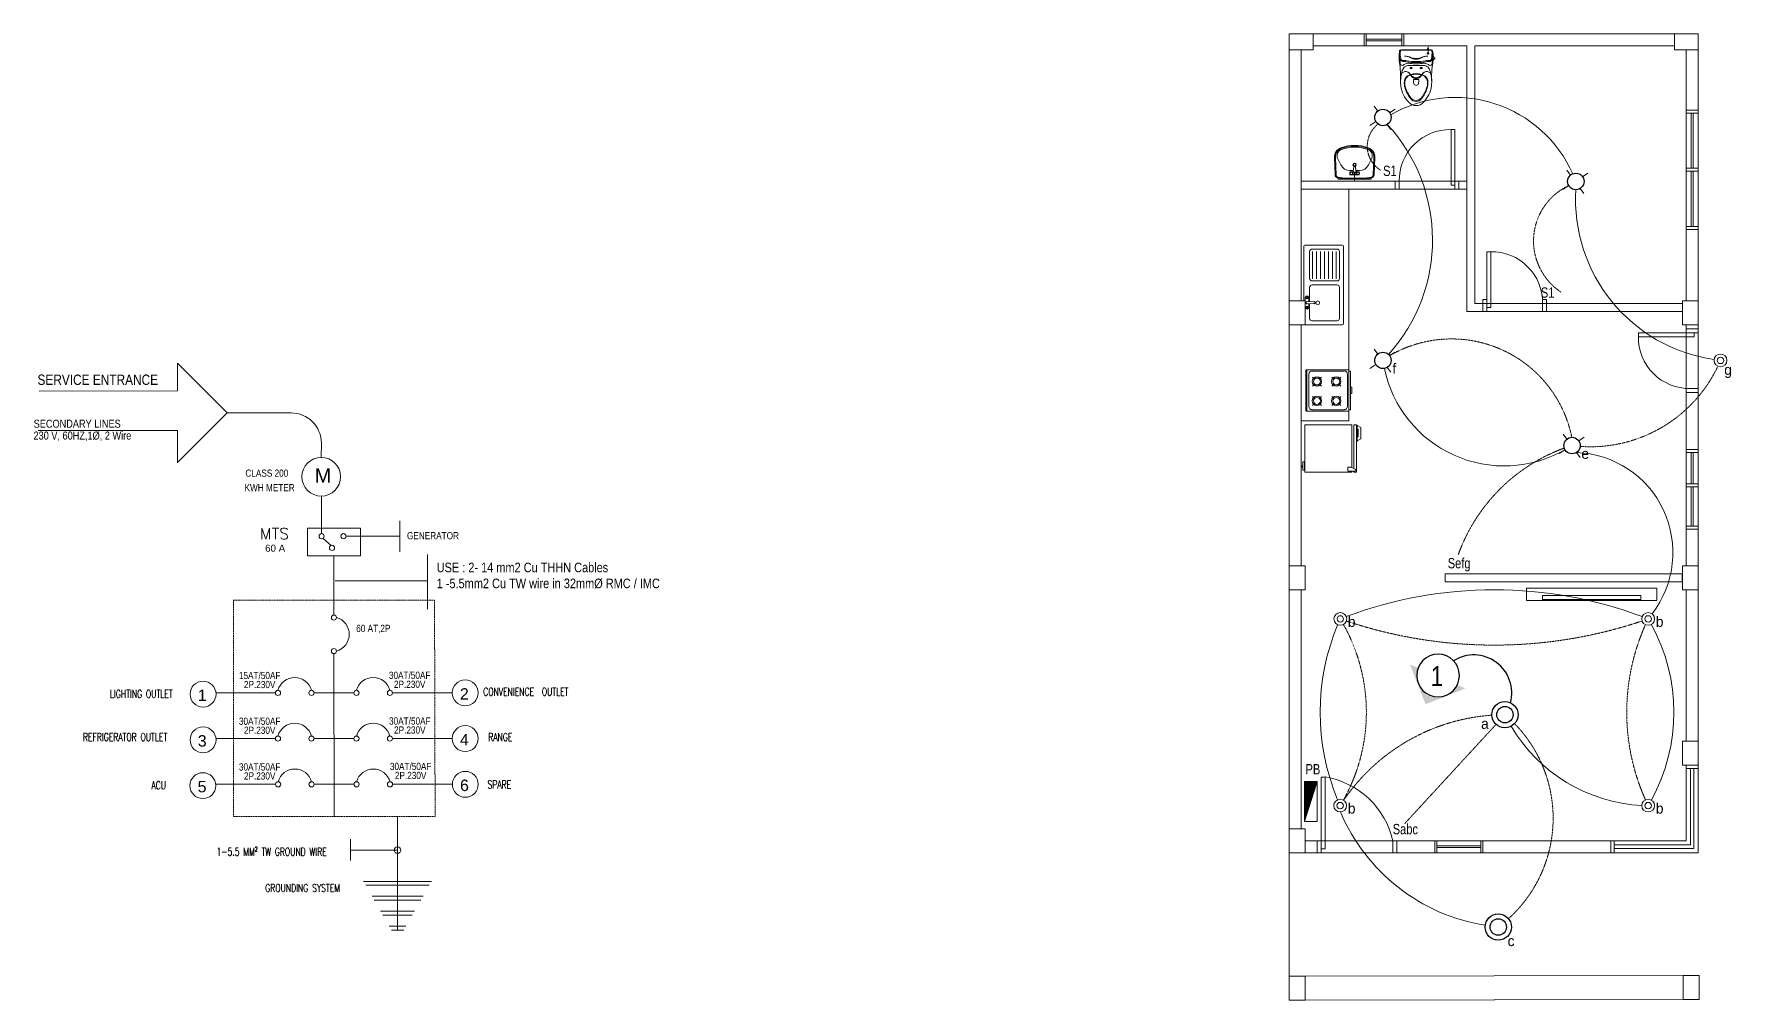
# Model space of a CAD drawing. Header units: millimetres. Extents: x 1634676 to 2568129, y -408635 to -190573.
# Drawn here: x 2362571 to 2383882, y -335477 to -323350 of the extents above; entities that cross this region are included whole.
import ezdxf
from ezdxf.enums import TextEntityAlignment as Align

# ---------------------------------------------------------------- set-up
doc = ezdxf.new("R2010")
doc.units = ezdxf.units.MM
doc.header["$MEASUREMENT"] = 0
doc.linetypes.add('DASHED', pattern=[0.75, 0.5, -0.25])
doc.layers.get('0').update_dxf_attribs({"lineweight": 15})
for name, color, linetype, lineweight in [('.2', 2, 'Continuous', 20), ('.3', 3, 'Continuous', 30), ('ST-ANNOT_A', 74, 'Continuous', 20), ('ST-ANOT_A', 3, 'Continuous', 20), ('ST-HATCH_E', 250, 'Continuous', 9)]:
    doc.layers.add(name, color=color, linetype=linetype, lineweight=lineweight)
for name, color, linetype in [('A-FURN-SEAT-N', 1, 'Continuous'), ('TXT', 4, 'Continuous'), ('WI', 6, 'Continuous')]:
    doc.layers.add(name, color=color, linetype=linetype)
doc.styles.add('100', font='romans.shx', dxfattribs={"height": 0.2})
doc.styles.add('ARIAL NARROW', font='ARIALN.TTF')
doc.styles.add('RO100', font='swissel.ttf', dxfattribs={"height": 0.16})
doc.styles.add('ROM100', font='swissel.ttf', dxfattribs={"height": 0.185})
doc.styles.add('specs100', font='GOTHIC.TTF', dxfattribs={"height": 0.21})
doc.styles.add('ST_TEXT', font='romans.shx', dxfattribs={"width": 0.75})
doc.styles.get("Standard").update_dxf_attribs({"font": 'GOTHIC.TTF'})
doc.styles.add('STYLE1', font='times.ttf', dxfattribs={"height": 8})
doc.styles.add('TXT-2', font='GOTHIC.TTF', dxfattribs={"height": 2.5})
doc.dimstyles.new('1_100', dxfattribs={"dimtxt": 0.23, "dimasz": 0.15, "dimexe": 0.1, "dimexo": 0, "dimgap": 0.1, "dimtad": 2, "dimlfac": 1, "dimzin": 0, "dimdsep": 46, "dimtxsty": 'STYLE1', "dimblk": 'MYARROW', "dimcen": 0, "dimclrd": 256, "dimclre": 256, "dimclrt": 2, "dimadec": 0, "dimazin": 0, "dimtfac": 1, "dimtmove": 0, "dimatfit": 0, "dimfxl": 1, "dimtolj": 1, "dimtzin": 0, "dimlwd": -1, "dimlwe": -1, "dimarcsym": 0})

# ---------------------------------------------------------------- blocks, each defined once
blk = doc.blocks.new('SDFSDFSSS')
at = {"layer": 'ST-HATCH_E', "ltscale": 1000}
for p, q in [((0, 0), (5136, 0)), ((1440, 0), (940, 0)), ((5136, -10278), (5136, 0)), ((0, -10278), (0, 0)), ((150, -10128), (150, -150)), ((150, -150), (2231, -150)), ((940, -150), (1440, -150)), ((1415, -64), (965, -64)), ((1415, -86), (965, -86)), ((1415, -150), (1415, 0)), ((1415, 0), (1440, 0)), ((1440, -150), (1415, -150)), ((1440, 0), (1440, -150)), ((1739, -182), (1737, -184)), ((1737, -198), (1737, -184)), ((1750, -184), (1737, -184)), ((1748, -182), (1739, -182)), ((1739, -182), (1739, -198)), ((1743, -162), (1743, -224)), ((1748, -182), (1750, -184)), ((1748, -182), (1748, -198)), ((1750, -198), (1750, -184)), ((2231, -3484), (2231, -150)), ((2331, -150), (4986, -150)), ((2331, -3384), (2331, -150)), ((4986, -10128), (4986, -150)), ((1529, -418), (1529, -438)), ((1657, -418), (1657, -438)), ((1758, -244), (1728, -244)), ((1743, -229), (1743, -259)), ((1743, -250), (1743, -259)), ((1533, -428), (1513, -428)), ((1545, -428), (1525, -428)), ((1641, -428), (1661, -428)), ((1653, -428), (1673, -428)), ((4986, -993), (4986, -955)), ((4986, -955), (5117, -955)), ((4986, -955), (5136, -955)), ((4986, -2455), (4986, -955)), ((5136, -993), (4986, -993)), ((5048, -1686), (5048, -993)), ((5073, -1686), (5073, -993)), ((5136, -955), (5136, -2455)), ((5136, -955), (5136, -993)), ((2081, -1200), (2031, -1200)), ((2031, -1200), (2031, -1900)), ((2081, -1900), (2081, -1200)), ((566, -1553), (576, -1769)), ((579, -1551), (589, -1770)), ((609, -1567), (648, -1645)), ((810, -1666), (804, -1720)), ((809, -1665), (806, -1705)), ((810, -1666), (809, -1665)), ((832, -1666), (833, -1665)), ((832, -1666), (838, -1720)), ((833, -1665), (836, -1705)), ((994, -1645), (1033, -1567)), ((1053, -1770), (1063, -1551)), ((1066, -1769), (1076, -1553)), ((5136, -1686), (4986, -1686)), ((4986, -1686), (4986, -1724)), ((5136, -1724), (5136, -1686)), ((150, -1850), (2231, -1850)), ((612, -1808), (612, -1824)), ((612, -1824), (1030, -1824)), ((760, -1714), (805, -1714)), ((762, -1731), (788, -1731)), ((762, -1731), (762, -1742)), ((763, -1735), (762, -1731)), ((762, -1757), (762, -1768)), ((763, -1765), (762, -1768)), ((879, -1768), (762, -1768)), ((763, -1735), (763, -1740)), ((763, -1735), (769, -1735)), ((763, -1759), (763, -1765)), ((763, -1765), (769, -1765)), ((852, -1735), (790, -1735)), ((852, -1765), (790, -1765)), ((842, -1824), (800, -1824)), ((821, -1845), (821, -1752)), ((837, -1714), (882, -1714)), ((879, -1731), (854, -1731)), ((879, -1735), (873, -1735)), ((879, -1765), (873, -1765)), ((879, -1731), (879, -1742)), ((879, -1735), (879, -1731)), ((879, -1735), (879, -1740)), ((879, -1757), (879, -1768)), ((879, -1759), (879, -1765)), ((879, -1765), (879, -1768)), ((1030, -1824), (1030, -1808)), ((1381, -1850), (1331, -1850)), ((1331, -1850), (1331, -1950)), ((1381, -1950), (1381, -1850)), ((2031, -1900), (2081, -1900)), ((2131, -1850), (2081, -1850)), ((2081, -1850), (2081, -1950)), ((2131, -1950), (2131, -1850)), ((4986, -1724), (5136, -1724)), ((5048, -1724), (5048, -2418)), ((5073, -1724), (5073, -2418)), ((750, -1950), (150, -1950)), ((150, -1950), (150, -4857)), ((150, -1950), (2231, -1950)), ((750, -4857), (750, -1950)), ((1331, -1950), (1381, -1950)), ((2081, -1950), (2131, -1950)), ((5136, -2418), (4986, -2418)), ((4986, -2418), (4986, -2455)), ((4986, -2455), (5117, -2455)), ((4986, -2455), (5136, -2455)), ((5136, -2455), (5136, -2418)), ((181, -3636), (181, -2666)), ((666, -2651), (196, -2651)), ((256, -3071), (256, -2731)), ((601, -2701), (286, -2701)), ((291, -3072), (291, -2732)), ((341, -3072), (341, -2732)), ((391, -3072), (391, -2732)), ((441, -3072), (441, -2732)), ((491, -3072), (491, -2732)), ((541, -3072), (541, -2732)), ((591, -3072), (591, -2732)), ((631, -3071), (631, -2731)), ((681, -3636), (681, -2666)), ((2481, -3434), (2481, -2734)), ((2481, -2734), (2531, -2734)), ((2531, -2734), (2531, -3434)), ((256, -3361), (256, -3181)), ((601, -3101), (286, -3101)), ((601, -3151), (286, -3151)), ((631, -3571), (631, -3181)), ((201, -3308), (201, -3432)), ((212, -3369), (212, -3379)), ((309, -3364), (223, -3359)), ((310, -3384), (223, -3388)), ((244, -3308), (244, -3360)), ((244, -3387), (244, -3432)), ((256, -3571), (256, -3387)), ((309, -3364), (312, -3362)), ((313, -3385), (310, -3384)), ((327, -3370), (327, -3376)), ((4944, -3384), (2331, -3384)), ((2431, -3484), (2431, -3334)), ((2431, -3334), (2481, -3334)), ((2481, -3334), (2481, -3484)), ((3181, -3484), (3181, -3334)), ((3181, -3334), (3231, -3334)), ((3231, -3334), (3231, -3484)), ((601, -3601), (286, -3601)), ((4936, -3484), (2231, -3484)), ((2481, -3484), (2431, -3484)), ((2531, -3434), (2481, -3434)), ((3231, -3484), (3181, -3484)), ((666, -3651), (196, -3651)), ((4386, -3751), (4386, -3801)), ((4386, -3801), (5086, -3801)), ((748, -4216), (206, -4216)), ((206, -4216), (206, -4734)), ((221, -4216), (221, -4734)), ((689, -4232), (285, -4232)), ((748, -4734), (748, -4216)), ((771, -4232), (748, -4232)), ((771, -4718), (771, -4232)), ((245, -4272), (245, -4676)), ((319, -4335), (290, -4309)), ((319, -4393), (290, -4422)), ((375, -4335), (404, -4309)), ((375, -4393), (404, -4422)), ((562, -4335), (533, -4309)), ((562, -4393), (533, -4422)), ((618, -4335), (647, -4309)), ((618, -4393), (647, -4422)), ((732, -4676), (732, -4272)), ((787, -4433), (771, -4433)), ((787, -4515), (787, -4433)), ((5136, -4451), (4986, -4451)), ((4986, -4451), (4986, -4501)), ((5136, -4501), (5136, -4451)), ((319, -4578), (290, -4552)), ((319, -4636), (290, -4665)), ((375, -4578), (404, -4552)), ((375, -4636), (404, -4665)), ((562, -4578), (533, -4552)), ((562, -4636), (533, -4665)), ((618, -4578), (647, -4552)), ((618, -4636), (647, -4665)), ((771, -4515), (787, -4515)), ((4986, -4501), (5136, -4501)), ((150, -4857), (750, -4857)), ((689, -4734), (206, -4734)), ((206, -4734), (748, -4734)), ((285, -4718), (689, -4718)), ((748, -4718), (771, -4718)), ((196, -5500), (196, -4908)), ((196, -4908), (785, -4908)), ((785, -4908), (785, -5442)), ((811, -5455), (811, -4908)), ((811, -4908), (846, -4908)), ((851, -4913), (846, -4908)), ((846, -4908), (846, -5500)), ((846, -5117), (851, -5114)), ((851, -5114), (851, -4913)), ((899, -4942), (851, -4916)), ((851, -4958), (864, -4963)), ((864, -5053), (851, -5061)), ((851, -5109), (899, -5082)), ((864, -4963), (864, -5053)), ((899, -5082), (899, -4942)), ((4986, -5254), (4986, -5217)), ((4986, -5217), (5117, -5217)), ((4986, -5217), (5136, -5217)), ((4986, -6217), (4986, -5217)), ((5136, -5254), (4986, -5254)), ((5048, -5648), (5048, -5254)), ((5073, -5648), (5073, -5254)), ((5136, -5217), (5136, -6217)), ((5136, -5217), (5136, -5254)), ((169, -5423), (145, -5423)), ((169, -5437), (145, -5437)), ((169, -5474), (169, -5373)), ((169, -5373), (190, -5373)), ((190, -5474), (169, -5474)), ((190, -5479), (190, -5371)), ((190, -5371), (196, -5371)), ((196, -5479), (190, -5479)), ((785, -5500), (196, -5500)), ((774, -5437), (735, -5437)), ((735, -5437), (735, -5487)), ((735, -5487), (827, -5487)), ((827, -5463), (774, -5437)), ((785, -5487), (785, -5500)), ((811, -5500), (811, -5487)), ((846, -5500), (811, -5500)), ((5136, -5648), (4986, -5648)), ((4986, -5648), (4986, -5685)), ((4986, -5685), (5136, -5685)), ((5048, -5685), (5048, -6179)), ((5073, -5685), (5073, -6179)), ((5136, -5685), (5136, -5648)), ((5136, -6179), (4986, -6179)), ((4986, -6179), (4986, -6217)), ((5136, -6217), (5136, -6179)), ((4986, -6217), (5117, -6217)), ((4986, -6217), (5136, -6217)), ((4934, -6777), (1959, -6777)), ((1959, -6777), (1959, -6877)), ((4934, -6877), (4934, -6777)), ((1959, -6877), (4934, -6877)), ((2979, -7110), (2979, -6959)), ((2979, -6959), (4617, -6959)), ((4617, -6959), (4617, -7110)), ((4617, -7110), (2979, -7110)), ((3179, -7099), (3179, -7049)), ((3179, -7049), (4416, -7049)), ((4416, -7099), (3179, -7099)), ((4416, -7049), (4416, -7099)), ((402, -10228), (402, -9328)), ((402, -9328), (452, -9328)), ((452, -9328), (452, -10228)), ((4986, -10128), (150, -10128)), ((352, -10278), (352, -10130)), ((352, -10130), (402, -10130)), ((402, -10130), (402, -10278)), ((452, -10228), (402, -10228)), ((1302, -10278), (1302, -10130)), ((1302, -10130), (1352, -10130)), ((1352, -10130), (1352, -10278)), ((1855, -10128), (1830, -10128)), ((1830, -10128), (1830, -10265)), ((1830, -10128), (1830, -10278)), ((2430, -10128), (1830, -10128)), ((1855, -10278), (1855, -10128)), ((2405, -10192), (1855, -10192)), ((2405, -10214), (1855, -10214)), ((2405, -10278), (2405, -10128)), ((2405, -10128), (2430, -10128)), ((2430, -10128), (2430, -10278)), ((4036, -10278), (4036, -10128)), ((4036, -10128), (4986, -10128)), ((4036, -10278), (4036, -10128)), ((4036, -10128), (4036, -10128)), ((4036, -10128), (4036, -10278)), ((4078, -10128), (4986, -10128)), ((4078, -10128), (4078, -10278)), ((4078, -10181), (5039, -10181)), ((4078, -10224), (5082, -10224)), ((5136, -10278), (0, -10278)), ((402, -10278), (352, -10278)), ((1352, -10278), (1302, -10278)), ((1830, -10278), (2430, -10278)), ((1830, -10278), (1855, -10278)), ((2430, -10278), (2405, -10278)), ((3873, -10278), (5136, -10278)), ((5136, -10278), (4036, -10278)), ((4036, -10278), (4036, -10278)), ((4078, -10278), (5136, -10278)), ((0, -11828), (200, -11828)), ((0, -12128), (0, -11828)), ((200, -11828), (0, -11828)), ((0, -11828), (0, -12128)), ((200, -11828), (4948, -11819)), ((200, -11828), (200, -12128)), ((200, -12128), (200, -11828)), ((200, -12128), (0, -12128)), ((0, -12128), (200, -12128)), ((200, -12128), (4964, -12119))]:
    blk.add_line(p, q, dxfattribs=at)
at = {"layer": 'ST-HATCH_E', "ltscale": 1000, "extrusion": (0, 0, -1)}
for p, q in [((4986, -955), (4986, -2455)), ((5136, -955), (4986, -955)), ((5136, -2455), (5136, -955)), ((4986, -2455), (5136, -2455)), ((4986, -5217), (4986, -6217)), ((5136, -5217), (4986, -5217)), ((5136, -6217), (5136, -5217)), ((4986, -6217), (5136, -6217))]:
    blk.add_line(p, q, dxfattribs=at)
at = {"layer": 'ST-HATCH_E', "ltscale": 1000}
for points in [[(940, -150), (965, -150), (965, 0), (940, 0), (940, -137)], [(940, 0), (940, -150)]]:
    blk.add_lwpolyline(points, dxfattribs=at)
for points in [[(1593, -198), (1401, -198, 0.37029), (1386, -211, 0.045983), (1379, -281, 0.066349), (1388, -387, -0.023082), (1398, -507, -0.020841), (1397, -597)], [(1593, -374, -0.027608), (1519, -370, 0.074263), (1471, -370, 0.10869), (1430, -390, -0.57652), (1392, -373, -0.041432), (1386, -211)], [(1593, -346, -0.05798), (1475, -337, 0.05248), (1426, -334, -0.359755), (1400, -310, -0.063624), (1395, -215, -0.41741), (1405, -204), (1593, -204)], [(1593, -198), (1785, -198, -0.37029), (1800, -211, -0.045983), (1807, -281, -0.001799), (1807, -284, -0.001799)], [(1593, -346, 0.05798), (1711, -337, -0.05248), (1760, -334, 0.359755), (1786, -310, 0.063624), (1792, -215, 0.41741), (1782, -204), (1593, -204)], [(1801, -284, 0.01864), (1800, -211)], [(1594, -358, -0.057944), (1473, -349, 0.052815), (1426, -346, -0.36261), (1388, -312)], [(1398, -585, -0.045619), (1408, -503, -0.139783), (1443, -418, -0.164142), (1506, -395), (1593, -395)], [(1593, -317, -0.15044), (1516, -294, 0.048879), (1494, -285, 0.061537), (1447, -277)], [(1593, -310, -0.122769), (1520, -292, 0.082103), (1487, -281, 0.036414), (1447, -277)], [(1593, -310, 0.122769), (1666, -292, -0.082103), (1699, -281, -0.036414), (1740, -277)], [(1593, -317, 0.15044), (1670, -294, -0.048879), (1692, -285, -0.061537), (1740, -277)], [(1593, -374, 0.027608), (1667, -370, -0.074263), (1715, -370, -0.10869), (1756, -390, 0.57652), (1794, -373, 0.012948), (1799, -322, 0.012948)], [(1789, -597, 0.052513), (1779, -503, 0.139783), (1743, -418, 0.164142), (1681, -395), (1593, -395)], [(1594, -358, 0.057944), (1714, -349, -0.052815), (1761, -346, 0.293076), (1796, -322, 0.293076)], [(1807, -322, -0.041013), (1798, -387, 0.023082), (1788, -507, 0.020841), (1789, -597)], [(1805, -285, -0.181108), (1806, -287, -0.048177), (1805, -320, -0.150706), (1804, -321)], [(1593, -898, -0.232203), (1504, -860, -0.174433), (1401, -653, -0.03147), (1397, -597, -0.03147)], [(1593, -561, -0.217716), (1537, -535, -0.029027), (1508, -497, 0.208424), (1467, -471, 0.292075), (1408, -503)], [(1593, -848, -0.25563), (1524, -810, -0.119659), (1449, -659, -0.103174), (1448, -579, -0.232408), (1504, -516, -0.090344), (1575, -499), (1593, -498)], [(1595, -834, -0.219956), (1532, -805, -0.118286), (1456, -658, -0.109776), (1455, -580, -0.232044), (1507, -522, -0.09043), (1576, -506), (1593, -505)], [(1593, -549, -0.140617), (1550, -536, -0.093588), (1516, -499, 0.23322), (1467, -471, 0.255018)], [(1593, -645, -0.341543), (1564, -624, -0.07795), (1558, -576, -0.460293), (1566, -570, 0.021492), (1593, -572)], [(1591, -834, 0.219956), (1655, -805, 0.118286), (1731, -658, 0.109776), (1731, -580, 0.232044), (1680, -522, 0.09043), (1610, -506), (1593, -505)], [(1593, -561, 0.222287), (1650, -535, 0.029027), (1678, -497, -0.208424), (1720, -471, -0.292075), (1779, -503)], [(1593, -848, 0.25563), (1662, -810, 0.119659), (1737, -659, 0.103174), (1738, -579, 0.232408), (1682, -516, 0.090344), (1611, -499), (1593, -498)], [(1593, -645, 0.341543), (1622, -624, 0.07795), (1628, -576, 0.460293), (1621, -570, -0.021492), (1593, -572)], [(1593, -898, 0.232203), (1682, -860, 0.174433), (1785, -653, 0.03147), (1789, -597, 0.03147)], [(1594, -549, 0.140617), (1637, -536, 0.093588), (1671, -499, -0.23322), (1720, -471, -0.255018)]]:
    blk.add_lwpolyline(points, format="xyb", dxfattribs=at)
for points in [[(1523, -422), (1535, -422, -1), (1535, -435), (1523, -435, -1)], [(1523, -422), (1535, -422, -1), (1535, -435), (1523, -435, -1)], [(1663, -422), (1651, -422, 1), (1651, -435), (1663, -435, 1)], [(1663, -422), (1651, -422, 1), (1651, -435), (1663, -435, 1)], [(1805, -285, -0.332977), (1825, -293, -0.118319), (1827, -303, -0.118319), (1825, -313, -0.341044), (1804, -321, -0.216749), (1802, -322), (1798, -322, -0.449928), (1795, -319, 0.049432), (1796, -287, -0.437007), (1799, -284), (1803, -284, -0.18933), (1805, -285)]]:
    blk.add_lwpolyline(points, format="xyb", close=True, dxfattribs=at)
for centre, radius in [((1743, -244), 10.3), ((821, -1641), 20.9), ((821, -1641), 16.7), ((779, -1750), 18.4), ((779, -1750), 14.4), ((821, -1750), 7.95), ((863, -1750), 18.4), ((863, -1750), 14.4), ((223, -3308), 15.9), ((223, -3308), 11.4), ((358, -3375), 22.7), ((223, -3432), 15.9), ((223, -3432), 11.4), ((347, -4363), 59.5), ((347, -4363), 43.6), ((590, -4363), 59.5), ((590, -4363), 43.6), ((347, -4606), 59.5), ((347, -4606), 43.6), ((590, -4606), 59.5), ((590, -4606), 43.6)]:
    blk.add_circle(centre, radius, dxfattribs=at)
for centre, radius, start, end in [((2020, -1840), 640, 89.0793, 180.9207), ((691, -1547), 125, 109.9308, 182.6005), ((692, -1546), 113, 109.7455, 182.6005), ((683, -1529), 83.6, 110.1036, 206.5896), ((821, -1908), 509, 70.1805, 109.8195), ((821, -1908), 498, 70.3685, 109.6315), ((821, -1908), 487, 70.0129, 109.9871), ((958, -1529), 83.6, 333.4104, 69.8964), ((950, -1546), 113, 357.3995, 70.2545), ((951, -1547), 125, 357.3995, 70.0692), ((760, -1589), 125, 206.5896, 270), ((821, -1747), 82.8, 81.872, 98.128), ((821, -1747), 81.8, 82.2121, 97.7879), ((821, -1641), 16.7, 317.3738, 321.4022), ((821, -1641), 20.9, 307.1782, 310.8029), ((882, -1589), 125, 270, 333.4104), ((617, -1767), 41.8, 182.6005, 261.3487), ((652, -1768), 63.2, 182.0347, 217.155), ((618, -1769), 29.3, 182.6005, 262.341), ((821, -423), 1401, 261.3891, 278.6109), ((821, -285), 1527, 262.2258, 277.7742), ((755, -1750), 9.61, 315.8561, 44.1439), ((779, -1726), 9.61, 225.8561, 314.1439), ((779, -1774), 9.61, 45.8561, 134.1439), ((788, -1714), 16.7, 270, 344.9387), ((788, -1718), 16.7, 276.6527, 354.0223), ((803, -1750), 9.61, 135.8561, 224.1439), ((854, -1714), 16.7, 195.0613, 270), ((854, -1718), 16.7, 185.9777, 263.3473), ((839, -1750), 9.61, 315.8561, 44.1439), ((863, -1726), 9.61, 225.8561, 314.1439), ((863, -1774), 9.61, 45.8561, 134.1439), ((887, -1750), 9.61, 135.8561, 224.1439), ((1024, -1769), 29.3, 277.659, 357.3995), ((1024, -1767), 41.8, 278.6513, 357.3995), ((990, -1768), 63.2, 322.845, 357.9653), ((196, -2666), 15, 90, 180), ((286, -2731), 30, 90, 180), ((601, -2731), 30, 0, 90), ((666, -2666), 15, 0, 90), ((2541, -3374), 640, 359.0793, 90.9207), ((286, -3071), 30, 180, 270), ((286, -3181), 30, 90, 180), ((601, -3071), 30, 270, 0), ((601, -3181), 30, 0, 90), ((223, -3308), 21.5, 0, 180), ((222, -3369), 10, 86.7004, 180), ((222, -3379), 10, 180, 272.9181), ((317, -3370), 10, 0, 117.8272), ((317, -3376), 10, 245.2248, 0), ((223, -3432), 21.5, 180, 360), ((286, -3571), 30, 180, 270), ((601, -3571), 30, 270, 0), ((196, -3636), 15, 180, 270), ((666, -3636), 15, 270, 0), ((5025, -3811), 640, 179.0793, 270.9207), ((286, -4270), 41, 90, 180), ((691, -4270), 41, 0, 90), ((286, -4675), 41, 180, 270), ((691, -4675), 41, 270, 360), ((826, -5475), 11.9, 270, 90), ((277, -10364), 1051, 12.9097, 80.4405)]:
    blk.add_arc(centre, radius, start, end, dxfattribs=at)
blk.add_point((821, -1824), dxfattribs=at)
at = {"ltscale": 1000}
for points in [[(300, 0), (300, -200), (0, -200), (0, 0)], [(5136, 0), (5136, -200), (4836, -200), (4836, 0)], [(0, -3350), (200, -3350), (200, -3650), (0, -3650)], [(4936, -3350), (5136, -3350), (5136, -3650), (4936, -3650)], [(0, -6677), (200, -6677), (200, -6977), (0, -6977)], [(4936, -6677), (5136, -6677), (5136, -6977), (4936, -6977)], [(4936, -8878), (5136, -8878), (5136, -9178), (4936, -9178)], [(0, -9978), (200, -9978), (200, -10278), (0, -10278)], [(4948, -11819), (5148, -11819), (5148, -12119), (4948, -12119)]]:
    blk.add_wipeout(points, dxfattribs=at).dxf.layer = 'ST-HATCH_E'
at = {"layer": 'ST-HATCH_E', "ltscale": 1000}
for p, q in [((5136, 0), (0, 0)), ((0, 0), (0, -12128)), ((5136, -10278), (5136, 0)), ((5086, -3751), (4386, -3751)), ((5136, -3701), (4986, -3701)), ((4986, -3701), (4986, -3751)), ((4986, -3751), (5136, -3751)), ((5086, -3801), (5086, -3751)), ((5136, -3751), (5136, -3701)), ((4986, -9178), (5136, -9178)), ((4986, -10128), (4986, -9178)), ((4986, -9178), (5136, -9178)), ((4986, -9178), (4986, -9221)), ((4986, -9221), (5136, -9221)), ((4986, -10128), (4986, -9221)), ((5039, -10181), (5039, -9221)), ((5082, -10224), (5082, -9221)), ((5136, -9178), (5136, -10278)), ((5136, -9178), (5136, -9221)), ((5136, -10278), (5136, -9221)), ((0, -12128), (5148, -12119))]:
    blk.add_line(p, q, dxfattribs=at)
for points in [[(0, 0), (0, -200), (300, -200), (300, 0)], [(4836, 0), (4836, -200), (5136, -200), (5136, 0)], [(0, -3650), (200, -3650), (200, -3350), (0, -3350)], [(4936, -3650), (5136, -3650), (5136, -3350), (4936, -3350)], [(0, -6977), (200, -6977), (200, -6677), (0, -6677)], [(4936, -6977), (5136, -6977), (5136, -6677), (4936, -6677)], [(4936, -9178), (5136, -9178), (5136, -8878), (4936, -8878)], [(0, -10278), (200, -10278), (200, -9978), (0, -9978)], [(4948, -12119), (5148, -12119), (5148, -11819), (4948, -11819)]]:
    blk.add_lwpolyline(points, close=True, dxfattribs=at)
blk = doc.blocks.new('A$C3C7E2ECF')
at = {"layer": 'WI'}
h = blk.add_hatch(color=31, dxfattribs=at)
h.paths.add_polyline_path([(0.738, 0.949), (0.373, 0.791, -0.205533), (0.691, 0.788, -0.186332), (0.897, 0.584)])
h.paths.add_polyline_path([(0.365, 0.787), (0, 0.629), (0.155, 0.567, -0.195915)])
h.paths.add_polyline_path([(0.9, 0.575, -0.195915), (0.903, 0.272), (1.058, 0.21)])
at = {"layer": 'WI', "color": 31}
blk.add_circle((0.523, 0.402), 0.402, dxfattribs=at)
blk = doc.blocks.new('MYARROW')
for p, q in [((-1, 0), (0.5, 0)), ((0, 0.5), (0, -0.5))]:
    blk.add_line(p, q)
blk.add_circle((0, 0), 0.25)

msp = doc.modelspace()

# ---------------------------------------------------------------- linework, layer by layer
at = {"layer": '.2'}
for p, q in [((2364374.1, -327484.3), (2364374.1, -327830.8)), ((2364374.1, -327830.8), (2362635.8, -327834.2)), ((2364997.2, -328107.5), (2365800.5, -328107.5)), ((2364374.1, -328328.9), (2362621.8, -328328.9)), ((2364374.1, -328328.9), (2364374.1, -328730.7)), ((2366179.9, -328486.9), (2366178.7, -328665.1)), ((2366181.3, -329151), (2366182.6, -329622.6)), ((2367163.9, -329850.1), (2367163.9, -329459.7)), ((2366005.8, -329552.7), (2366671.7, -329552.7)), ((2366671.7, -329552.7), (2366669.8, -329901.4)), ((2366005.8, -329901.4), (2366669.8, -329901.4)), ((2366337.8, -329901.4), (2366337.8, -330643.8)), ((2366337.9, -331128.6), (2366341.4, -333171.4)), ((2365602.8, -331621.1), (2364852.7, -331621.1)), ((2366087.5, -331621.1), (2366588.1, -331621.1)), ((2367072.8, -331621.1), (2367823, -331621.1)), ((2365602.8, -332195.2), (2364852.7, -332195.2)), ((2366087.5, -332195.2), (2366588.1, -332195.2)), ((2367072.8, -332195.2), (2367823, -332195.2)), ((2365604.3, -332769.3), (2364854.2, -332769.3)), ((2366089, -332769.3), (2366589.6, -332769.3)), ((2367074.4, -332769.3), (2367824.5, -332769.3)), ((2367136.5, -333171.4), (2367136.5, -334599.8)), ((2366709.5, -333987.5), (2367563.5, -333987.5)), ((2366737.4, -334036.3), (2367535.6, -334036.3)), ((2366816.8, -334175), (2367456.2, -334175)), ((2366844.7, -334223.8), (2367428.3, -334223.8)), ((2366924.1, -334362.6), (2367348.9, -334362.6)), ((2366952, -334411.3), (2367321, -334411.3)), ((2367031.4, -334550.1), (2367241.7, -334550.1)), ((2367059.3, -334599.8), (2367213.7, -334599.8))]:
    msp.add_line(p, q, dxfattribs=at)
at = {"layer": '.2', "elevation": 0}
for points in [[(2364374.1, -328730.7), (2364997.2, -328107.5), (2364374.1, -327484.3)], [(2366005.8, -329552.7), (2366005.8, -329901.4)], [(2366200.9, -329681.4), (2366304.7, -329770)], [(2366490.1, -329654.9), (2367163.9, -329654.9)], [(2366546.6, -333457.5), (2366546.6, -333726.3)], [(2367136.5, -333594.6), (2366546.6, -333594.6)]]:
    msp.add_lwpolyline(points, dxfattribs=at)
at = {"layer": '.2', "linetype": 'DASHED', "ltscale": 3, "elevation": 0}
msp.add_lwpolyline([(2367608.2, -333171.4), (2367601, -330456.6), (2365074.6, -330456.6), (2365074.6, -333171.4)], close=True, dxfattribs=at)
at = {"layer": '.2', "color": 2}
for radius in [80, 40]:
    msp.add_circle((2383749.4, -327447.9), radius, dxfattribs=at)
at = {"layer": '.2'}
for centre, radius in [((2366178.7, -328908.1), 242.9), ((2366182.6, -329654.9), 32.3), ((2366457.8, -329654.9), 32.3), ((2366313.6, -329801.1), 32.3), ((2366337.8, -330676.1), 32.3), ((2366337.8, -331096.3), 32.3), ((2364694.2, -331637.4), 162.7), ((2365635.1, -331621.1), 32.3), ((2366055.3, -331621.1), 32.3), ((2366620.4, -331621.1), 32.3), ((2367040.6, -331621.1), 32.3), ((2367985.7, -331621.1), 162.7), ((2364694.2, -332211.5), 162.7), ((2365635.1, -332195.2), 32.3), ((2366055.3, -332195.2), 32.3), ((2366620.4, -332195.2), 32.3), ((2367040.6, -332195.2), 32.3), ((2367985.7, -332195.2), 162.7), ((2364692.3, -332785.6), 162.7), ((2367987.2, -332769.3), 162.7), ((2365636.6, -332769.3), 32.3), ((2366056.8, -332769.3), 32.3), ((2366621.9, -332769.3), 32.3), ((2367042.1, -332769.3), 32.3), ((2367136.5, -333594.6), 40.3)]:
    msp.add_circle(centre, radius, dxfattribs=at)
for centre, radius, start, end in [((2365800.5, -328486.9), 379.4, 0, 90), ((2366312.3, -330886.2), 217.9, 285.38655, 74.61345), ((2365845.2, -331646.6), 217.9, 15.38655, 164.61345), ((2366830.5, -331646.6), 217.9, 15.38655, 164.61345), ((2365845.2, -332220.8), 217.9, 15.38655, 164.61345), ((2366830.5, -332220.8), 217.9, 15.38655, 164.61345), ((2365846.7, -332794.9), 217.9, 15.38655, 164.61345), ((2366832, -332794.9), 217.9, 15.38655, 164.61345)]:
    msp.add_arc(centre, radius, start, end, dxfattribs=at)
at = {"transparency": 33554687}
msp.add_line((2367511.9, -330571.4), (2367511.9, -329884.2), dxfattribs=at)

# ---------------------------------------------------------------- block references
at = {"layer": '.2', "color": 1, "linetype": 'Continuous'}
msp.add_blockref('SDFSDFSSS', (2378334.2, -323349.6), dxfattribs=at)

# ---------------------------------------------------------------- texts
at = {"layer": '.2', "style": 'ROM100'}
msp.add_text('M', height=180.2, dxfattribs=at).set_placement((2366305, -328893.2), align=Align.MIDDLE_RIGHT)
at = {"layer": '.2', "char_height": 143.633, "width": 490.716, "attachment_point": 5, "rotation": 0.37005}
for s, insert in [('\\pt143.63286,287.26573;{\\f@Arial Unicode MS|b0|i0|c0|p34;1}', (2364683.8, -331650.8)), ('\\pt143.63286,287.26573;{\\f@Arial Unicode MS|b0|i0|c0|p34;2}', (2367975.3, -331634.5)), ('\\pt143.63286,287.26573;{\\f@Arial Unicode MS|b0|i0|c0|p34;3}', (2364683.8, -332224.9)), ('\\pt143.63286,287.26573;{\\f@Arial Unicode MS|b0|i0|c0|p34;4}', (2367975.3, -332208.6)), ('\\pt143.63286,287.26573;{\\f@Arial Unicode MS|b0|i0|c0|p34;5}', (2364681.9, -332799)), ('\\pt143.63286,287.26573;{\\f@Arial Unicode MS|b0|i0|c0|p34;6}', (2367976.8, -332782.7))]:
    msp.add_mtext(s, dxfattribs=dict(at, insert=insert))
at = {"color": 3, "style": 'ST_TEXT', "width": 0.7}
for s, p in [('LIGHTING OUTLET', (2363523.9, -331684.8)), ('CONVENIENCE  OUTLET', (2368213.1, -331656.7)), ('REFRIGERATOR OUTLET', (2363185.9, -332225.4)), ('RANGE', (2368276.2, -332225.4)), ('ACU', (2364046.4, -332831.2)), ('SPARE', (2368267.3, -332821.8)), ('1-5.5 MM² TW GROUND WIRE ', (2364864, -333665)), ('GROUNDING SYSTEM', (2365475.2, -334120.5))]:
    msp.add_text(s, height=100, dxfattribs=at).set_placement(p)
at = {"layer": 'ST-ANNOT_A', "color": 1, "style": 'TXT-2'}
msp.add_text('g', height=130, dxfattribs=at).set_placement((2383796.5, -327629.4))
at = {"layer": 'ST-ANNOT_A', "style": 'ARIAL NARROW'}
for s, p in [('CLASS 200', (2365764.4, -328862.7)), ('KWH METER', (2365845.2, -329045.2))]:
    msp.add_text(s, height=90, dxfattribs=at).set_placement(p, align=Align.MIDDLE_RIGHT)
msp.add_text('GENERATOR ', height=90, dxfattribs=at).set_placement((2367255, -329692.9))
msp.add_text('60 AT,2P', height=90, dxfattribs=at).set_placement((2366617.2, -330811.9), align=Align.MIDDLE_LEFT)
for s, p in [('15AT/50AF', (2365405.2, -331403)), ('30AT/50AF', (2367288.8, -331400.3)), ('2P.230V', (2365405.2, -331516.2)), ('2P.230V', (2367288.8, -331513.4)), ('30AT/50AF', (2365405.2, -331977.1)), ('30AT/50AF', (2367290.4, -331974.4)), ('2P.230V', (2365405.2, -332090.3)), ('2P.230V', (2367290.4, -332087.6)), ('30AT/50AF', (2365405.2, -332550.9)), ('2P.230V', (2365405.2, -332664.1)), ('30AT/50AF', (2367301, -332544.5)), ('2P.230V', (2367301, -332657.6))]:
    msp.add_text(s, height=90, dxfattribs=at).set_placement(p, align=Align.MIDDLE_CENTER)
at = {"layer": 'ST-ANOT_A', "style": '100'}
msp.add_text('MTS ', height=140.8, dxfattribs=at).set_placement((2365409.6, -329692.9))
at = {"layer": 'ST-ANOT_A', "style": 'RO100'}
msp.add_text('60 A', height=87.52, dxfattribs=at).set_placement((2365473.6, -329805.2), align=Align.MIDDLE_LEFT)
at = {"layer": 'TXT', "color": 4, "lineweight": 25, "style": 'ARIAL NARROW'}
for s, height, p in [('SERVICE ENTRANCE', 130, (2364128.8, -327690.3)), (' SECONDARY LINES', 100.473, (2363660.4, -328242.4)), ('230 V, 60HZ,1%%C, 2 Wire', 100.473, (2363793, -328391.3))]:
    msp.add_text(s, height=height, dxfattribs=at).set_placement(p, align=Align.MIDDLE_RIGHT)
at = {"layer": 'TXT', "transparency": 33554687, "insert": (2367628, -329986.8), "char_height": 120, "width": 5312.328, "attachment_point": 1, "style": 'specs100'}
msp.add_mtext('{\\fTw Cen MT Condensed|b0|i0|c0|p34;USE : 2- 14 mm2 Cu THHN Cables\\P1 -5.5mm2 Cu TW wire in 32mm%%C RMC / IMC}', dxfattribs=at)

# ---------------------------------------------------------------- leaders
at = {"transparency": 33554687}
msp.add_leader([(2366352.6, -330213.4), (2367511.9, -330213.4)], dimstyle='1_100', override={"dimasz": 0.15, "dimldrblk": 'DotBlank'}, dxfattribs=at)

# ---------------------------------------------------------------- next in the draw order: hatches: boundary and pattern name
at = {"layer": '.2', "ltscale": 2, "true_color": 0xf4ee51}
h = msp.add_hatch(dxfattribs=at)
h.set_pattern_fill('ANSI31', color=41, scale=0.819893, angle=-270)
h.set_pattern_definition([(135, (2210142.9392, -1390660.71473), (-0.072468948681, -0.072468948681), [])])
h.paths.add_polyline_path([(2378526.3, -333234), (2378685.7, -332734.7), (2378526.3, -332734.7)])

# ---------------------------------------------------------------- next in the draw order: linework, layer by layer
at = {"layer": '.2', "color": 1, "linetype": 'Continuous', "ltscale": 3}
for p, q in [((2379399.4, -324256.8), (2379444.4, -324318.7)), ((2379594.7, -324337.9), (2379662.2, -324294.3)), ((2379347.3, -324497.6), (2379421.5, -324449.7)), ((2379565.5, -324485.2), (2379610.5, -324547.2)), ((2381821.4, -325060.2), (2381866.3, -325122.1)), ((2382016.6, -325141.3), (2382084.2, -325097.7)), ((2381769.3, -325301), (2381843.4, -325253.1)), ((2381987.4, -325288.6), (2382032.5, -325350.6)), ((2379399.4, -327306.9), (2379444.4, -327368.8)), ((2379347.3, -327547.7), (2379421.5, -327499.9)), ((2379565.5, -327535.3), (2379610.5, -327597.3)), ((2379594.7, -327388.1), (2379662.2, -327344.5)), ((2381774, -328375.5), (2381819, -328437.4)), ((2381721.9, -328616.3), (2381796.1, -328568.5)), ((2381940.1, -328603.9), (2381985.2, -328665.9)), ((2381969.3, -328456.7), (2382036.9, -328413.1))]:
    msp.add_line(p, q, dxfattribs=at)
at = {"layer": '.2', "color": 1, "linetype": 'DASHED', "ltscale": 3}
msp.add_line((2380930.7, -332016.7), (2379782.8, -333263.6), dxfattribs=at)
at = {"layer": '.2', "ltscale": 2}
msp.add_lwpolyline([(2378685.7, -332734.7), (2378685.7, -333234), (2378526.3, -333234), (2378526.3, -332734.7)], close=True, dxfattribs=at)
msp.add_lwpolyline([(2378685.7, -332734.7), (2378526.3, -333234)], dxfattribs=at)
at = {"layer": '.2', "color": 2}
for centre, radius in [((2378975.3, -330692.8), 80), ((2378975.3, -330692.8), 40), ((2382841.1, -330692.8), 80), ((2382841.1, -330692.8), 40), ((2378973.6, -333036.2), 80), ((2378973.6, -333036.2), 40), ((2382841.1, -333036.2), 80), ((2382841.1, -333036.2), 40)]:
    msp.add_circle(centre, radius, dxfattribs=at)
at = {"layer": '.2', "color": 1, "linetype": 'Continuous', "ltscale": 3}
for centre, radius, start, end in [((2380418.5, -325760.6), 1614.1, 23.94148, 120.12954), ((2377990, -325937.9), 2143, 317.95897, 42.67913), ((2383962.3, -325425.3), 2033.6, 176.45731, 261.73738), ((2381034.8, -327233.8), 1539.1, 191.84067, 299.70306), ((2381895.1, -329860.2), 1257, 322.28414, 87.9498), ((2380907.3, -335614.5), 5287.9, 69.4166, 110.5834), ((2381578.4, -331864.5), 2856.2, 157.38567, 202.61433), ((2380881.3, -331864.5), 2283.4, 331.13373, 28.86627), ((2382868.7, -331008.8), 2030.3, 210.5501, 266.96086), ((2381170.5, -332186), 2382.5, 202.9808, 260.92661)]:
    msp.add_arc(centre, radius, start, end, dxfattribs=at)
at = {"layer": '.2', "color": 1, "linetype": 'DASHED', "ltscale": 3}
for centre, radius, start, end in [((2379667.9, -324758.7), 354.4, 128.21906, 238.38186), ((2382170.9, -325949), 769.1, 115.19944, 236.3141), ((2380371.5, -328719.9), 1541.8, 11.46535, 120.25492), ((2382116.1, -326759), 1772.6, 265.85313, 334.54328), ((2382556.4, -330644), 2232.7, 110.15879, 160.10178), ((2380907.3, -325169.6), 5852, 251.49263, 288.51248), ((2377049.4, -331864.5), 2252.9, 330.69614, 29.30386), ((2385259.2, -331864.5), 2687.1, 155.85328, 204.14672), ((2381049.9, -334354.9), 2459.7, 94.01967, 145.71683), ((2379949.5, -333194.9), 1698.1, 312.01924, 44.3671)]:
    msp.add_arc(centre, radius, start, end, dxfattribs=at)
at = {"layer": '.3', "linetype": 'Continuous', "ltscale": 3}
msp.add_arc((2380651.6, -331622), 476.9, 344.96685, 122.27782, dxfattribs=at)
at = {"layer": 'A-FURN-SEAT-N'}
for centre, radius in [((2379510.6, -324397.8), 103.2), ((2381932.6, -325201.2), 103.2), ((2379510.6, -327447.9), 103.2), ((2381885.3, -328516.5), 103.2), ((2381042.5, -331895.2), 165), ((2381042.5, -331895.2), 103.2), ((2380958.4, -334560.8), 165), ((2380958.4, -334560.8), 103.2)]:
    msp.add_circle(centre, radius, dxfattribs=at)

# ---------------------------------------------------------------- next in the draw order: block references
at = {"xscale": -667.6427532846066, "yscale": 667.6427532846066, "zscale": 667.6427532846066, "rotation": 135.0558476214577}
msp.add_blockref('A$C3C7E2ECF', (2380145.1, -330967.3), dxfattribs=at)

# ---------------------------------------------------------------- next in the draw order: texts
at = {"color": 5, "style": 'RO100', "width": 0.8}
msp.add_text('1', height=250, rotation=0.01995, dxfattribs=at).set_placement((2380111.1, -331410.8), align=Align.MIDDLE_LEFT)
at = {"layer": 'ST-ANNOT_A', "color": 1, "style": 'TXT-2', "width": 0.8}
for s, p in [('S1', (2379512.6, -325132.5)), ('S1', (2381493.5, -326660.9)), ('Sefg', (2380324.1, -330058.2)), ('PB', (2378538.5, -332645)), ('Sabc', (2379633.2, -333396.1))]:
    msp.add_text(s, height=130, dxfattribs=at).set_placement(p)
at = {"layer": 'ST-ANNOT_A', "color": 1, "style": 'TXT-2'}
for s, p in [('f', (2379628.2, -327615)), ('e', (2382002.8, -328683.6)), ('b', (2379069.1, -330792.9)), ('b', (2382936.6, -330792.9)), ('a', (2380743.1, -332072.3)), ('b', (2379069.1, -333136.3)), ('b', (2382936.6, -333136.3)), ('c', (2381075.9, -334800.5))]:
    msp.add_text(s, height=130, dxfattribs=at).set_placement(p)

doc.saveas('drawing.dxf')
